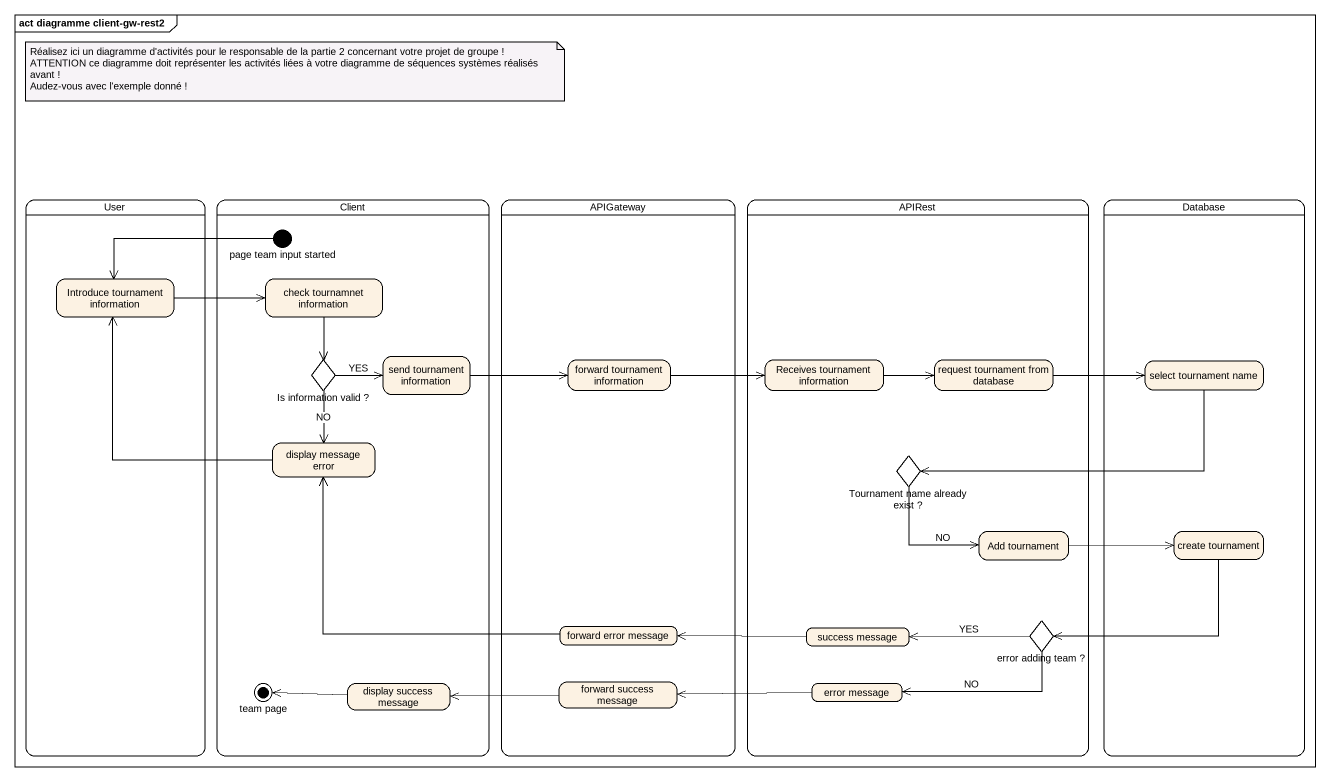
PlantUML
@startuml
mainframe act diagramme client-gw-rest2
hide empty description
state User {
  state "Introduce tournament information" as Introduce_tournament
}
state Client {
  state "page team input started" as page_team_input_started <<start>>
  state "check tournamnet information" as check_tournamnet_information
  state "Is information valid ?" as Is_information_valid <<choice>>
  state "send tournament information" as send_tournament_information
  state "display message error" as display_message_error
  state "team page" as team_page <<end>>
  state "display success message" as display_success_message
}
state APIGateway {
  state "forward tournament information" as forward_tournament
  state "forward error message" as forward_error_message
  state "forward success message" as forward_success_message
}
state APIRest {
  state "Receives tournament information" as Receives_tournament
  state "request tournament from database" as request_tournament_from
  state "Tournament name already exist ?" as Tournament_name_already <<choice>>
  state "Add tournament" as Add_tournament
  state "success message" as success_message
  state "error adding team ?" as error_adding_team <<choice>>
  state "error message" as error_message
}
state "Database" as Database_ {
  state "select tournament name" as select_tournament_name
  state "create tournament" as create_tournament
}
page_team_input_started -left-> Introduce_tournament
Introduce_tournament -right-> check_tournamnet_information
check_tournamnet_information --> Is_information_valid
Is_information_valid -right-> send_tournament_information : YES
Is_information_valid --> display_message_error : NO
send_tournament_information -right-> forward_tournament
forward_tournament -right-> Receives_tournament
Receives_tournament -right-> request_tournament_from
request_tournament_from -right-> select_tournament_name
select_tournament_name -left-> Tournament_name_already
display_message_error -up-> Introduce_tournament
Tournament_name_already --> Add_tournament : NO
Add_tournament -right-> create_tournament
create_tournament -left-> error_adding_team
forward_error_message -left-> display_message_error
success_message -left-> forward_error_message
error_adding_team -left-> success_message : YES
error_adding_team -left-> error_message : NO
display_success_message -left-> team_page
forward_success_message -left-> display_success_message
error_message -left-> forward_success_message
note as N1
  Réalisez ici un diagramme d'activités pour le responsable de la partie 2 concernant votre projet de groupe !
  ATTENTION ce diagramme doit représenter les activités liées à votre diagramme de séquences systèmes réalisés avant !
  Audez-vous avec l'exemple donné !
end note
@enduml
